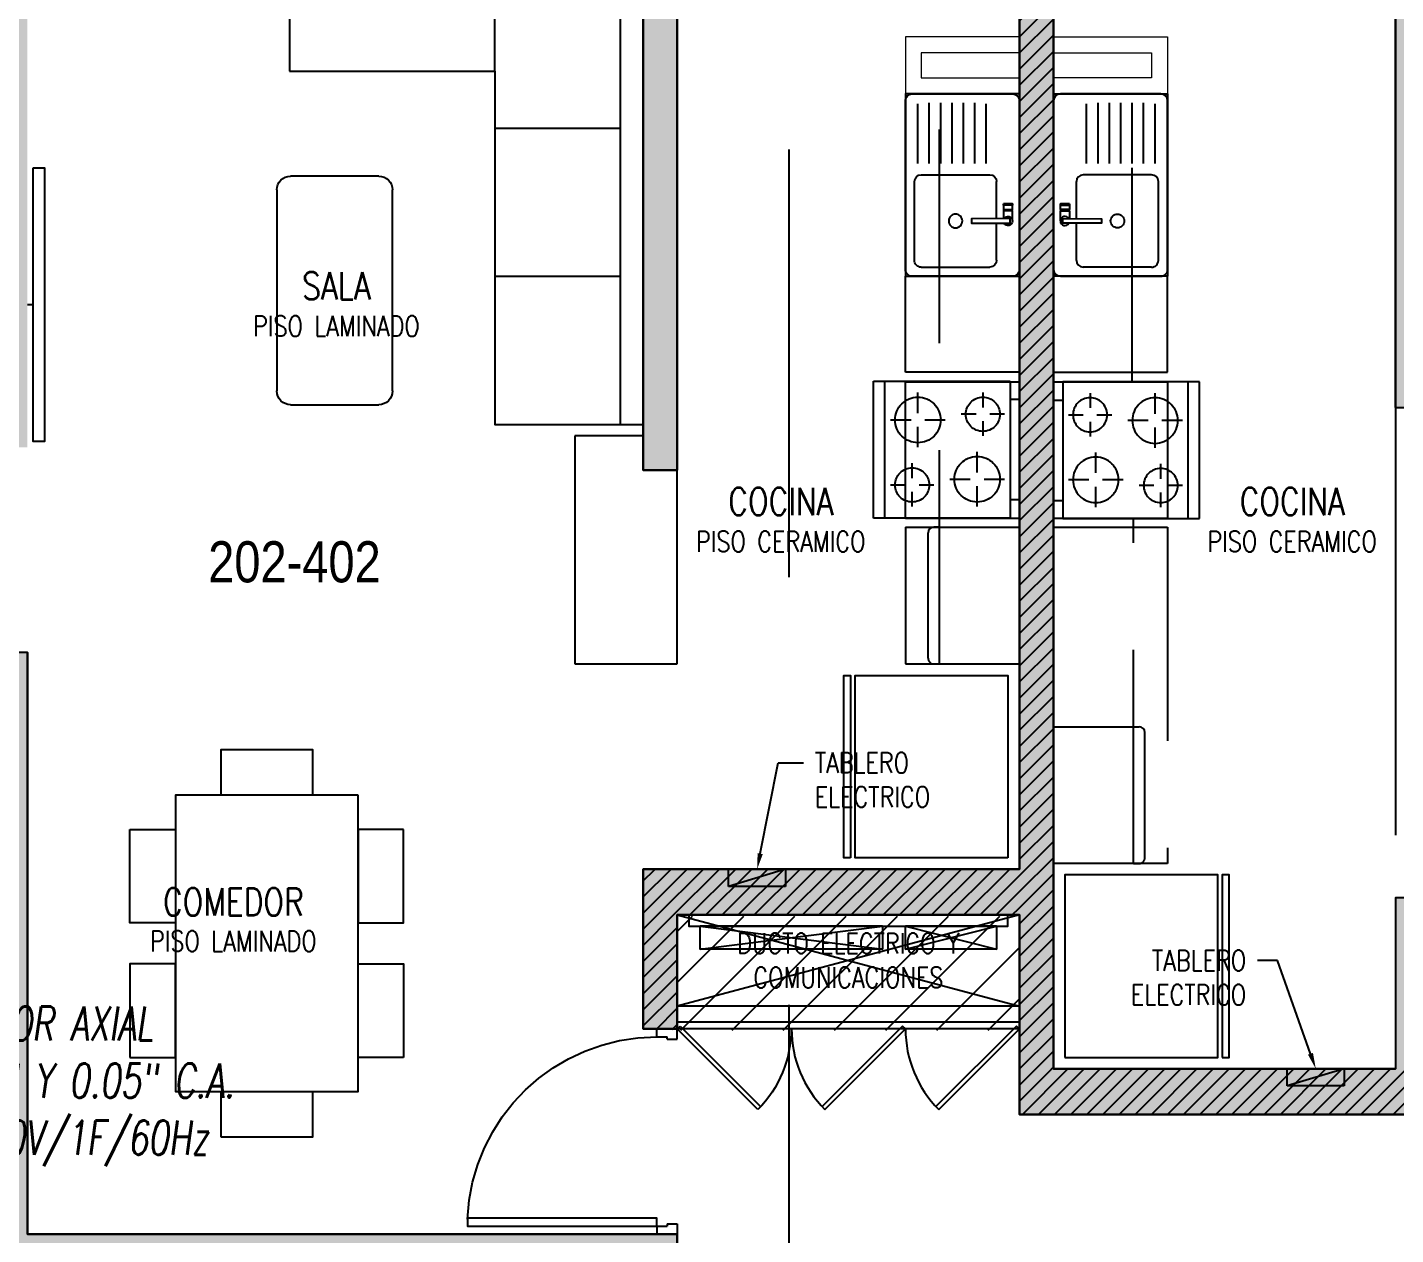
# Model space of a CAD drawing. Header units: millimetres. Extents: x -3 to 53, y -269 to 39.
# Drawn here: x 6 to 12, y -9.64 to -4.35 of the extents above; entities that cross this region are included whole.
import ezdxf
from ezdxf import colors
from ezdxf.entities.mleader import LeaderData, LeaderLine
from ezdxf.enums import TextEntityAlignment as Align
from ezdxf.math import Vec2, Vec3

# ---------------------------------------------------------------- set-up
doc = ezdxf.new("R2010")
doc.units = ezdxf.units.MM
doc.header["$LTSCALE"] = 15
doc.set_wipeout_variables(frame=1)
for name, pattern in [('CENTER', [2, 1.25, -0.25, 0.25, -0.25]), ('HIDDEN', [0.375, 0.25, -0.125]), ('HIDDEN2', [0.1875, 0.125, -0.0625])]:
    doc.linetypes.add(name, pattern=pattern)
doc.layers.get('0').update_dxf_attribs({"color": 250})
for name, color, linetype in [('01', 250, 'Continuous'), ('A-COCINAS-LAV', 250, 'Continuous'), ('A-CORTE', 250, 'CENTER'), ('A-EST HATCH', 250, 'Continuous'), ('A-EST PLACAS', 250, 'Continuous'), ('A-EST VIGAS', 250, 'HIDDEN2'), ('A-LINEAS', 250, 'Continuous'), ('A-MOBILIARIO', 250, 'Continuous'), ('A-MURO BAJO', 251, 'Continuous'), ('A-NUMERACIONDEP', 251, 'Continuous'), ('A-PROYECCIONES', 250, 'HIDDEN2'), ('A-PUERTAS', 250, 'Continuous'), ('A-TEXTO-ACABADO PISO', 250, 'Continuous'), ('A-TEXTO-AMBIENTE', 252, 'Continuous'), ('A-TEXTO-INDICACIONES', 250, 'Continuous'), ('AREA MODIF', 250, 'Continuous'), ('L6 Linea fina', 141, 'Continuous'), ('MURO CF 60', 250, 'Continuous')]:
    doc.layers.add(name, color=color, linetype=linetype)
doc.layers.add('A-MUROS', color=252, linetype='Continuous', lineweight=30)
doc.layers.add('DLP_MURO ALTO', color=250, linetype='Continuous', lineweight=20)
doc.styles.add('JNV ING', font='romans.shx', dxfattribs={"width": 0.7, "oblique": 8, "height": 0.15})
doc.styles.add('R80', font='ARIALN.TTF', dxfattribs={"height": 2.03})
doc.styles.add('ROMANS', font='romans.shx', dxfattribs={"width": 0.8})
doc.styles.add('TXT_COTAS', font='romans.shx', dxfattribs={"width": 0.8})
pattern_1 = [(45, (359.99941, -38.84403), (-0.035355339, 0.035355339), [])]

# ---------------------------------------------------------------- blocks, each defined once
blk = doc.blocks.new('EST-P2')
at = {"layer": 'A-EST HATCH'}
h = blk.add_hatch(color=256, dxfattribs=at)
h.dxf.hatch_style = 1
h.paths.add_polyline_path([(-10.5, -10.99), (-10.5, -4.925), (-12, -4.925), (-12, -5.675), (-12.15, -5.675), (-12.15, -4.725), (-10.35, -4.725), (-10.35, -5.6), (-8.85, -5.6), (-8.85, -5.1), (-8.7, -5.1), (-8.7, -5.8), (-10.35, -5.8), (-10.35, -10.99)])
h.paths.add_polyline_path([(-31.6, -0.925), (-30, -0.925), (-30, 2.175), (-31.2, 2.175), (-31.2, 2.325), (-29.85, 2.325), (-29.85, -1.075), (-31.6, -1.075)])
h.paths.add_polyline_path([(-32.4, 2.325), (-32.55, 2.325), (-32.55, -1.075), (-32.4, -1.075)])
h.paths.add_polyline_path([(-37.9, 2.8), (-38.2, 2.8), (-38.2, 2.65), (-38.05, 2.65), (-38.05, -0.425), (-37.9, -0.425)])
h.paths.add_polyline_path([(-34.95, 2.175), (-34.95, -0.925), (-33.35, -0.925), (-33.35, -1.075), (-35.1, -1.075), (-35.1, 2.325), (-33.75, 2.325), (-33.75, 2.175)])
h.paths.add_polyline_path([(-44.2, 2.65), (-44.8, 2.65), (-44.8, 2.8), (-44.05, 2.8), (-44.05, -0.6), (-45.2, -0.6), (-45.2, -0.45), (-44.2, -0.45)])
h.paths.add_polyline_path([(-46, 2.8), (-46, -0.6), (-46.15, -0.6), (-46.15, 2.8)])
h.paths.add_polyline_path([(-46.95, -0.45), (-48.55, -0.45), (-48.55, 2.65), (-47.35, 2.65), (-47.35, 2.8), (-48.7, 2.8), (-48.7, -0.6), (-46.95, -0.6)])
h.paths.add_polyline_path([(-44.2, -10.9), (-44.8, -10.9), (-44.8, -11.05), (-44.05, -11.05), (-44.05, -7.65), (-45.2, -7.65), (-45.2, -7.8), (-44.2, -7.8)])
h.paths.add_polyline_path([(-46, -11.05), (-46, -7.65), (-46.15, -7.65), (-46.15, -11.05)])
h.paths.add_polyline_path([(-46.95, -7.8), (-48.55, -7.8), (-48.55, -10.9), (-47.35, -10.9), (-47.35, -11.05), (-48.7, -11.05), (-48.7, -7.65), (-46.95, -7.65)])
h.paths.add_polyline_path([(-41.35, -7.55), (-41.2, -7.55), (-41.2, -10.9), (-41.05, -10.9), (-41.05, -11.05), (-41.35, -11.05)])
h.paths.add_polyline_path([(-31.6, -7.325), (-30, -7.325), (-30, -10.425), (-31.2, -10.425), (-31.2, -10.575), (-29.85, -10.575), (-29.85, -7.175), (-31.6, -7.175)])
h.paths.add_polyline_path([(-32.4, -10.575), (-32.55, -10.575), (-32.55, -7.175), (-32.4, -7.175)])
h.paths.add_polyline_path([(-37.9, -11.05), (-38.2, -11.05), (-38.2, -10.9), (-38.05, -10.9), (-38.05, -7.825), (-37.9, -7.825)])
h.paths.add_polyline_path([(-34.95, -10.425), (-34.95, -7.325), (-33.35, -7.325), (-33.35, -7.175), (-35.1, -7.175), (-35.1, -10.575), (-33.75, -10.575), (-33.75, -10.425)])
h.paths.add_polyline_path([(-18.45, -0.925), (-20.05, -0.925), (-20.05, 2.175), (-18.85, 2.175), (-18.85, 2.325), (-20.2, 2.325), (-20.2, -1.075), (-18.45, -1.075)])
h.paths.add_polyline_path([(-17.65, 2.325), (-17.5, 2.325), (-17.5, -1.075), (-17.65, -1.075)])
h.paths.add_polyline_path([(-11.85, 2.8), (-11.85, 2.65), (-12, 2.65), (-12, -0.425), (-12.15, -0.425), (-12.15, 2.8)])
h.paths.add_polyline_path([(-15.1, 2.175), (-15.1, -0.925), (-16.7, -0.925), (-16.7, -1.075), (-14.95, -1.075), (-14.95, 2.325), (-16.3, 2.325), (-16.3, 2.175)])
h.paths.add_polyline_path([(-10.35, -2.45), (-8.7, -2.45), (-8.7, -3.15), (-8.85, -3.15), (-8.85, -2.65), (-10.35, -2.65), (-10.35, -3.525), (-12.15, -3.525), (-12.15, -2.575), (-12, -2.575), (-12, -3.325), (-10.5, -3.325), (-10.5, 2.74), (-10.35, 2.74)])
h.paths.add_polyline_path([(-5.85, 2.65), (-5.25, 2.65), (-5.25, 2.8), (-6, 2.8), (-6, -0.6), (-4.85, -0.6), (-4.85, -0.45), (-5.85, -0.45)])
h.paths.add_polyline_path([(-4.05, 2.8), (-4.05, -0.6), (-3.9, -0.6), (-3.9, 2.8)])
h.paths.add_polyline_path([(-3.1, -0.45), (-1.5, -0.45), (-1.5, 2.65), (-2.7, 2.65), (-2.7, 2.8), (-1.35, 2.8), (-1.35, -0.6), (-3.1, -0.6)])
h.paths.add_polyline_path([(-4.05, -11.05), (-4.05, -7.65), (-3.9, -7.65), (-3.9, -11.05)])
h.paths.add_polyline_path([(-3.1, -7.8), (-1.5, -7.8), (-1.5, -10.9), (-2.7, -10.9), (-2.7, -11.05), (-1.35, -11.05), (-1.35, -7.65), (-3.1, -7.65)])
h.paths.add_polyline_path([(-8.7, -7.55), (-8.85, -7.55), (-8.85, -10.9), (-9, -10.9), (-9, -11.05), (-8.7, -11.05)])
h.paths.add_polyline_path([(-18.45, -7.325), (-20.05, -7.325), (-20.05, -10.425), (-18.85, -10.425), (-18.85, -10.575), (-20.2, -10.575), (-20.2, -7.175), (-18.45, -7.175)])
h.paths.add_polyline_path([(-17.65, -10.575), (-17.5, -10.575), (-17.5, -7.175), (-17.65, -7.175)])
h.paths.add_polyline_path([(-12.15, -11.05), (-11.85, -11.05), (-11.85, -10.9), (-12, -10.9), (-12, -7.825), (-12.15, -7.825)])
h.paths.add_polyline_path([(-15.1, -10.425), (-15.1, -7.325), (-16.7, -7.325), (-16.7, -7.175), (-14.95, -7.175), (-14.95, -10.575), (-16.3, -10.575), (-16.3, -10.425)])
h.paths.add_polyline_path([(-39.7, -4.725), (-37.9, -4.725), (-37.9, -5.675), (-38.05, -5.675), (-38.05, -4.925), (-39.55, -4.925), (-39.55, -10.99), (-39.7, -10.99), (-39.7, -5.8), (-41.35, -5.8), (-41.35, -5.1), (-41.2, -5.1), (-41.2, -5.6), (-39.7, -5.6)])
h.paths.add_polyline_path([(-6, -11.05), (-6, -7.65), (-4.85, -7.65), (-4.85, -7.8), (-5.85, -7.8), (-5.85, -10.9), (-5.25, -10.9), (-5.25, -11.05)])
h.paths.add_polyline_path([(-3.0968, -2.7), (-2.95, -2.7), (-2.95, -1.5), (-5.1, -1.5), (-5.1, -1.65), (-4.65, -1.65), (-4.65, -3.25), (-4.45, -3.25), (-4.45, -1.65), (-3.1, -1.65), (-3.1, -2.7)], flags=17)
h.paths.add_polyline_path([(-3.0968, -5.55), (-2.95, -5.55), (-2.95, -6.75), (-5.1, -6.75), (-5.1, -6.6), (-4.65, -6.6), (-4.65, -5), (-4.45, -5), (-4.45, -6.6), (-3.1, -6.6), (-3.1, -5.55)], flags=17)
h.paths.add_polyline_path([(-8.8501, -4.05), (-6, -4.05), (-6, -1.5), (-5.85, -1.5), (-5.85, -4.05), (-3.1, -4.05), (-3.1, -3.45), (-2.95, -3.45), (-2.95, -4.05), (-0.2, -4.05), (-0.2, 0), (0, 0), (0, -8.25), (-0.2, -8.25), (-0.2, -4.2), (-2.95, -4.2), (-2.95, -4.8), (-3.1, -4.8), (-3.1, -4.2), (-5.85, -4.2), (-5.85, -6.75), (-6, -6.75), (-6, -4.2), (-8.8501, -4.2)])
h.paths.add_polyline_path([(-8.7, 2.8), (-8.7, -0.7), (-8.85, -0.7), (-8.85, 2.65), (-9, 2.65), (-9, 2.8)])
h.paths.add_polyline_path([(-39.7, 2.74), (-39.7, -2.45), (-41.35, -2.45), (-41.35, -3.15), (-41.2, -3.15), (-41.2, -2.65), (-39.7, -2.65), (-39.7, -3.525), (-37.9, -3.525), (-37.9, -2.575), (-38.05, -2.575), (-38.05, -3.325), (-39.55, -3.325), (-39.55, 2.74)])
h.paths.add_polyline_path([(-47.1, -4.05), (-49.85, -4.05), (-49.85, 0), (-50.05, 0), (-50.05, -8.25), (-49.85, -8.25), (-49.85, -4.2), (-47.1, -4.2), (-47.1, -4.8), (-46.95, -4.8), (-46.95, -4.2), (-44.2, -4.2), (-44.2, -6.75), (-44.05, -6.75), (-44.05, -4.2), (-41.1999, -4.2), (-41.1999, -4.05), (-44.05, -4.05), (-44.05, -1.5), (-44.2, -1.5), (-44.2, -4.05), (-46.95, -4.05), (-46.95, -3.45), (-47.1, -3.45)])
h.paths.add_polyline_path([(-41.35, 2.8), (-41.05, 2.8), (-41.05, 2.65), (-41.2, 2.65), (-41.2, -0.7), (-41.35, -0.7)])
h.paths.add_polyline_path([(-46.9532, -2.7), (-47.1, -2.7), (-47.1, -1.5), (-44.95, -1.5), (-44.95, -1.65), (-45.4, -1.65), (-45.4, -3.25), (-45.6, -3.25), (-45.6, -1.65), (-46.95, -1.65), (-46.95, -2.7)], flags=17)
h.paths.add_polyline_path([(-46.9532, -5.55), (-47.1, -5.55), (-47.1, -6.75), (-44.95, -6.75), (-44.95, -6.6), (-45.4, -6.6), (-45.4, -5), (-45.6, -5), (-45.6, -6.6), (-46.95, -6.6), (-46.95, -5.55)], flags=17)
h.paths.add_polyline_path([(-26.7, -3.525), (-26.85, -3.525), (-26.85, 0.175), (-26.7, 0.175)])
h.paths.add_polyline_path([(-22.45, -3.525), (-13.05, -3.525), (-13.05, -3.375), (-16.6, -3.375), (-16.6, -1.975), (-16.8, -1.975), (-16.8, -3.375), (-19.7, -3.375), (-19.7, -1.975), (-19.85, -1.975), (-19.85, -3.375), (-22.25, -3.375), (-22.25, -2.125), (-20.6, -2.125), (-20.6, -1.975), (-22.875, -1.975), (-22.875, -2.125), (-22.45, -2.125)])
h.paths.add_polyline_path([(-22.9, -3.525), (-24.9, -3.525), (-24.9, -3.375), (-23.05, -3.375), (-23.05, 0.025), (-24.9, 0.025), (-24.9, 0.175), (-23.05, 0.175), (-23.05, 2.325), (-22.2, 2.325), (-22.2, 2.175), (-22.9, 2.175)])
h.paths.add_polyline_path([(-27.6, -2.125), (-27.6, -3.525), (-37, -3.525), (-37, -3.375), (-33.45, -3.375), (-33.45, -1.975), (-33.25, -1.975), (-33.25, -3.375), (-30.35, -3.375), (-30.35, -1.975), (-30.2, -1.975), (-30.2, -3.375), (-27.8, -3.375), (-27.8, -2.125), (-29.45, -2.125), (-29.45, -1.975), (-27.255, -1.975), (-27.255, -2.125)])
h.paths.add_polyline_path([(-27.23, 2.175), (-27.85, 2.175), (-27.85, 2.325), (-27.03, 2.325), (-27.03, -3.525), (-27.23, -3.525)])
h.paths.add_polyline_path([(-27.03, -6.3), (-27.03, -10.575), (-27.85, -10.575), (-27.85, -10.425), (-27.23, -10.425), (-27.23, -6.3)])
h.paths.add_polyline_path([(-29, -6.275), (-29, -6.125), (-27.23, -6.125), (-27.23, -4.875), (-29.75, -4.875), (-29.75, -6.275), (-29.9, -6.275), (-29.9, -4.875), (-33.25, -4.875), (-33.25, -6.275), (-33.45, -6.275), (-33.45, -4.875), (-37, -4.875), (-37, -4.725), (-27.03, -4.725), (-27.03, -6.275)])
h.paths.add_polyline_path([(-23.05, -6.3), (-23.05, -10.025), (-26.7, -10.025), (-26.7, -7.375), (-24.35, -7.375), (-24.35, -6.825), (-24.05, -6.825), (-24.05, -6.675), (-24.5, -6.675), (-24.5, -7.225), (-26.7, -7.225), (-26.7, -4.875), (-24.05, -4.875), (-24.05, -4.725), (-26.85, -4.725), (-26.85, -10.175), (-23.05, -10.175), (-23.05, -10.575), (-22.2, -10.575), (-22.2, -10.425), (-22.9, -10.425), (-22.9, -6.3)])
h.paths.add_polyline_path([(-21.05, -6.275), (-21.05, -6.125), (-22.85, -6.125), (-22.85, -4.875), (-20.3, -4.875), (-20.3, -6.275), (-20.15, -6.275), (-20.15, -4.875), (-16.8, -4.875), (-16.8, -6.275), (-16.6, -6.275), (-16.6, -4.875), (-13.05, -4.875), (-13.05, -4.725), (-23.05, -4.725), (-23.05, -6.275)])
at = {"layer": 'A-EST PLACAS'}
for points in [[(-41.35, 2.8), (-41.05, 2.8), (-41.05, 2.65), (-41.2, 2.65), (-41.2, -0.7), (-41.35, -0.7)], [(-37.9, 2.8), (-38.2, 2.8), (-38.2, 2.65), (-38.05, 2.65), (-38.05, -0.425), (-37.9, -0.425)], [(-39.7, 2.74), (-39.7, -2.45), (-41.35, -2.45), (-41.35, -3.15), (-41.2, -3.15), (-41.2, -2.65), (-39.7, -2.65), (-39.7, -3.525), (-37.9, -3.525), (-37.9, -2.575), (-38.05, -2.575), (-38.05, -3.325), (-39.55, -3.325), (-39.55, 2.74)], [(-47.1, -4.05), (-49.85, -4.05), (-49.85, 0), (-50.05, 0), (-50.05, -8.25), (-49.85, -8.25), (-49.85, -4.2), (-47.1, -4.2), (-47.1, -4.8), (-46.95, -4.8), (-46.95, -4.2), (-44.2, -4.2), (-44.2, -6.75), (-44.05, -6.75), (-44.05, -4.2), (-41.1999, -4.2), (-41.1999, -4.05), (-44.05, -4.05), (-44.05, -1.5), (-44.2, -1.5), (-44.2, -4.05), (-46.95, -4.05), (-46.95, -3.45), (-47.1, -3.45)]]:
    blk.add_lwpolyline(points, close=True, dxfattribs=at)
at = {"layer": 'A-EST VIGAS'}
blk.add_line((-38.05, -0.425), (-38.05, -2.575), dxfattribs=at)
blk = doc.blocks.new('_Dot')
at = {"color": 0, "linetype": 'ByBlock', "lineweight": -2}
blk.add_line((-0.5, 0), (-1, 0), dxfattribs=at)
at = {"color": 0, "linetype": 'ByBlock', "const_width": 0.5}
blk.add_lwpolyline([(-0.25, 0, 1), (0.25, 0, 1)], format="xyb", close=True, dxfattribs=at)
blk = doc.blocks.new('XREF_TORREC$0$BANDEJA')
at = {"color": 8}
for points in [[(8.9, 5.6), (8.9, 5.55), (10.3, 5.55), (10.3, 5.6), (8.9, 5.6)], [(8.95, 5.45), (8.95, 5.55), (9.75, 5.55), (9.75, 5.45), (8.95, 5.45), (9.75, 5.55), (8.95, 5.55), (9.75, 5.45)], [(9.85, 5.45), (9.85, 5.55), (10.25, 5.55), (10.25, 5.45), (9.85, 5.45), (10.25, 5.55), (9.85, 5.55), (10.25, 5.45)]]:
    blk.add_lwpolyline(points, dxfattribs=at)
blk = doc.blocks.new('TEXTO DUCTOS PT')
at = {"layer": 'A-TEXTO-INDICACIONES', "insert": (8.25, -5.65), "char_height": 0.09, "width": 1.075244, "attachment_point": 5, "style": 'ROMANS'}
blk.add_mtext('\\pxsm1,qc,t16;DUCTO ELECTRICO Y COMUNICACIONES', dxfattribs=at)
blk = doc.blocks.new('Cortes-Elev.')
at = {"layer": 'A-CORTE', "linetype": 'CENTER', "ltscale": 0.5}
blk.add_lwpolyline([(9.3406, 20.8306), (9.3406, 37.8534)], dxfattribs=at)
blk = doc.blocks.new('*U89')
blk.add_wipeout([(0, 0), (0, -0.0202), (0.17, -0.0202), (0.17, 0)])
blk.add_lwpolyline([(0, 0), (0.17, 0), (0.17, -0.0202), (0, -0.0202)], close=True)
blk = doc.blocks.new('LAV-COC_01')
for p, q in [((-0.07, 0.0421, 0), (-0.07, 0.7821, 0)), ((0.4, 0.8121, 0), (-0.04, 0.8121, 0)), ((0.43, 0.0421, 0), (0.43, 0.7821, 0)), ((0.225, 0.5071, 0), (0.225, 0.7721, 0)), ((0.275, 0.5071, 0), (0.275, 0.7721, 0)), ((0.325, 0.5071, 0), (0.325, 0.7721, 0)), ((0.375, 0.507, 0), (0.375, 0.768, 0)), ((0.03, 0.0821, 0), (0.03, 0.4271, 0)), ((0.36, 0.4571, 0), (0.06, 0.4571, 0)), ((0.39, 0.0821, 0), (0.39, 0.4271, 0)), ((-0.04, 0.0121, 0), (0.4, 0.0121, 0)), ((0.36, 0.0521, 0), (0.06, 0.0521, 0))]:
    blk.add_line(p, q)
at = {"extrusion": (-8.98137e-08, -2.25601e-18, 1)}
for p, q in [((0.075, 0.507, 0), (0.075, 0.768, 0)), ((0.125, 0.5071, 0), (0.125, 0.7721, 0)), ((0.175, 0.5071, 0), (0.175, 0.7721, 0))]:
    blk.add_line(p, q, dxfattribs=at)
at = {"extrusion": (-4.49068e-08, 3.60285e-08, 1), "elevation": 0}
for points in [[(0, 0.3296), (0, 0.3046), (-0.04, 0.3046), (-0.04, 0.3296)], [(0, 0.3296), (-0.04, 0.3296), (-0.04, 0.3246), (0, 0.3246)]]:
    blk.add_lwpolyline(points, close=True, dxfattribs=at)
blk.add_lwpolyline([(-0.04, 0.2546), (-0.04, 0.2996), (0, 0.2996), (0, 0.2646)], dxfattribs=at)
at = {"extrusion": (-4.49068e-08, 3.60285e-08, 1)}
blk.add_arc((-0.02, 0.2546, 0), 0.02, 29.99971, 329.99971, dxfattribs=at)
for centre, start_param, end_param in [((-0.04, 0.7821, 0), -0.785398, 0.785398), ((0.4, 0.7821, 0), -2.356194, -0.785398), ((0.06, 0.4271, 0), -0.785398, 0.785398), ((0.36, 0.4271, 0), -2.356194, -0.785398), ((0.06, 0.0821, 0), 0.785398, 2.356194), ((0.36, 0.0821, 0), 2.356194, 3.926991), ((-0.04, 0.0421, 0), 0.785398, 2.356194), ((0.4, 0.0421, 0), 2.356194, 3.926991)]:
    blk.add_ellipse(centre, major_axis=(-0.0212, 0.0212), ratio=1, start_param=start_param, end_param=end_param)
blk.add_ellipse((0.21, 0.2546, 0), major_axis=(-0.0212, 0.0212), ratio=1)
at = {"layer": '01', "extrusion": (-4.49068e-08, 3.60285e-08, 1), "elevation": 0}
for points in [[(-0.0375, 0.2996), (-0.0375, 0.3046)], [(-0.02, 0.2996), (-0.02, 0.3046)], [(-0.0025, 0.2996), (-0.0025, 0.3046)]]:
    blk.add_lwpolyline(points, dxfattribs=at)
at = {"extrusion": (-4.49068e-08, 3.60285e-08, 1), "rotation": 359.9380941588614}
blk.add_blockref('*U89', (-0.03, 0.2648, 0), dxfattribs=at)
blk = doc.blocks.new('A$C33FC7C8B')
at = {"ltscale": 0.5}
for p, q in [((0, 0, -0.0001), (0, 0.6, -0.0001)), ((0, 0.6, -0.0001), (0.6, 0.6, 0.0001)), ((0.08, 0.64, -0.0001), (0.52, 0.64, 0.0001)), ((0.08, 0.64, -0.0001), (0.08, 0.6, -0.0001)), ((0.52, 0.64, 0.0001), (0.52, 0.6, 0.0001)), ((0.6, 0.6, 0.0001), (0.6, 0, 0.0001)), ((0.145, 0.575, -0.0001), (0.145, 0.51, -0.0001)), ((0.43, 0.485, 0.0001), (0.43, 0.575, 0.0001)), ((0.05, 0.48, -0.0001), (0.115, 0.48, -0.0001)), ((0.175, 0.48, -0.0001), (0.24, 0.48, 0)), ((0.145, 0.45, -0.0001), (0.145, 0.385, -0.0001)), ((0.4, 0.455, 0), (0.31, 0.455, 0)), ((0.43, 0.335, 0.0001), (0.43, 0.425, 0.0001)), ((0.55, 0.455, 0.0001), (0.46, 0.455, 0.0001)), ((0.17, 0.225, -0.0001), (0.17, 0.315, -0.0001)), ((0.455, 0.2, 0.0001), (0.455, 0.265, 0.0001)), ((0.14, 0.195, -0.0001), (0.05, 0.195, -0.0001)), ((0.29, 0.195, 0), (0.2, 0.195, 0)), ((0.17, 0.075, -0.0001), (0.17, 0.165, -0.0001)), ((0.425, 0.17, 0.0001), (0.36, 0.17, 0)), ((0.455, 0.075, 0.0001), (0.455, 0.14, 0.0001)), ((0.55, 0.17, 0.0001), (0.485, 0.17, 0.0001)), ((0.6, 0.05, 0.0001), (0, 0.05, -0.0001)), ((0.6, 0, 0.0001), (0, 0, -0.0001))]:
    blk.add_line(p, q, dxfattribs=at)
for centre, radius in [((0.145, 0.48), 0.075), ((0.43, 0.455), 0.1), ((0.17, 0.195), 0.1), ((0.455, 0.17), 0.075)]:
    blk.add_circle(centre, radius, dxfattribs=at)
blk = doc.blocks.new('REFRI')
blk.add_wipeout([(0.4, 0), (-0.4, 0), (-0.4, -0.67), (0.4, -0.67)])
blk.add_wipeout([(-0.4, -0.69), (-0.4, -0.72), (0.4, -0.72), (0.4, -0.69)])
for points in [[(-0.4, 0), (-0.4, -0.67), (0.4, -0.67), (0.4, 0)], [(-0.4, -0.69), (-0.4, -0.72), (0.4, -0.72), (0.4, -0.69)]]:
    blk.add_lwpolyline(points, close=True)
blk = doc.blocks.new('Tab.Electrico')
blk.add_hatch(color=256).paths.add_polyline_path([(0.075, 0), (0.075, 0.25), (0, 0)])
for p, q in [((0.075, 0.25), (0, 0)), ((0.075, 0.25), (0, 0.25)), ((0, 0.25), (0, 0)), ((0.075, 0), (0.075, 0.25)), ((0, 0), (0.075, 0))]:
    blk.add_line(p, q)
blk = doc.blocks.new('MESA CENTRO')
for p, q in [((-0.1937, 0), (0.1937, 0)), ((-0.2537, -0.9421), (-0.2537, -0.06)), ((0.2537, -0.06), (0.2537, -0.9421)), ((0.1937, -1.0021), (-0.1937, -1.0021))]:
    blk.add_line(p, q)
for centre, start, end in [((-0.1937, -0.06), 90, 180), ((0.1937, -0.06), 0, 90), ((-0.1937, -0.9421), 180, 270), ((0.1937, -0.9421), 270, 0)]:
    blk.add_arc(centre, 0.06, start, end)
blk = doc.blocks.new('SOFA SEC')
for p, q in [((0, 0.65), (0.1, 0.65)), ((0.1, 0.65), (0.1, 0.1)), ((0.5, 0.65), (0.1, 0.65)), ((0.75, 0.65), (0.75, 0.1)), ((1.4, 0.65), (1.4, 0.1)), ((0.1, 0.1), (2.05, 0.1))]:
    blk.add_line(p, q)
blk.add_lwpolyline([(0.5, 1.55), (0.5, 0.65), (2.05, 0.65), (2.05, 0), (0, 0), (0, 1.55)], close=True)
blk = doc.blocks.new('A$C67C01FD6')
blk.add_line((0.025, 0), (0, 0))
blk.add_lwpolyline([(0.025, 0.6), (0.075, 0.6), (0.075, -0.6), (0.025, -0.6), (0.025, 0.6)])
blk = doc.blocks.new('*U140')
for p, q in [((0.01, 0.855), (0.01, 0.9)), ((0.1, 0.865), (0.1, 0.9)), ((0.055, 0.855), (0.01, 0.855)), ((0.1, 0.865), (0.055, 0.865)), ((0.055, 0.855), (0.055, 0.865)), ((0.055, 0.045), (0.01, 0.045)), ((0.01, 0.045), (0.01, 0)), ((0.055, 0.045), (0.055, 0.035)), ((0.1, 0.035), (0.055, 0.035)), ((0.1, 0.035), (0.1, 0))]:
    blk.add_line(p, q)
blk.add_lwpolyline([(0.93, 0.07), (0.93, 0.035), (0.1, 0.035), (0.1, 0.07)], close=True)
at = {"linetype": 'HIDDEN2'}
blk.add_arc((0.0995, 0.0339), 0.8311, 2.23015, 89.96723, dxfattribs=at)
blk = doc.blocks.new('A$Cb5611ba7')
for points in [[(0.15, 0.1735), (0.15, -0.0265), (0.56, -0.0265), (0.56, 0.1735)], [(1.15, 0.1735), (1.15, -0.0265), (0.74, -0.0265), (0.74, 0.1735)], [(0, -0.0265), (0, -0.8265), (1.3, -0.8265), (1.3, -0.0265)], [(0, -0.2265), (0, -0.6265), (-0.2, -0.6265), (-0.2, -0.2265)], [(1.5, -0.6265), (1.3, -0.6265), (1.3, -0.2265), (1.5, -0.2265)], [(0.15, -1.0265), (0.15, -0.8265), (0.56, -0.8265), (0.56, -1.0265)], [(1.15, -1.0265), (1.15, -0.8265), (0.74, -0.8265), (0.74, -1.0265)]]:
    blk.add_lwpolyline(points, close=True)
blk = doc.blocks.new('*U108')
at = {"linetype": 'HIDDEN', "ltscale": 0.2}
for p, q in [((0.3534, 0.3534), (0, 0)), ((0.0127, -0.0127), (0.3656, 0.3401)), ((0, 0), (0.0127, -0.0127))]:
    blk.add_line(p, q, dxfattribs=at)
blk.add_arc((0, 0), 0.4995, 0, 45, dxfattribs=at)
blk = doc.blocks.new('Vent SSHH G1')
at = {"layer": 'L6 Linea fina'}
ml = blk.add_multileader_mtext('Standard', dxfattribs=at)
ml.set_content('{\\LEA-01}\\PEXTRACTOR AXIAL\\P100 CFM Y 0.05" C.A.\\P18W/220V/1F/60Hz', color=12, style='JNV ING')
ml.set_leader_properties(color=256, linetype='ByLayer', lineweight=-1)
ml.build(insert=Vec2(0, 0))
ml.multileader.update_dxf_attribs({"dogleg_length": 0.05, "arrow_head_size": 0.15})
ctx = ml.context
ctx.base_point, ctx.char_height, ctx.arrow_head_size, ctx.landing_gap_size, ctx.plane_origin = Vec3(1.0135, 0.9485, 0), 0.15, 0.15, 0.07, Vec3(3.4207, 0.346, 0)
notes = []
notes.append((ctx, [(1, (1, 1, 0), (0.9635, 0.9485, 0), (1, 0), 0.05, [(0, [(0.572, 0.5653, 0)], 0, [])])]))
ctx.mtext.insert, ctx.mtext.flow_direction = Vec3(1.0835, 1.0485, 0), 5
for ctx, leaders in notes:
    for number, flags, end, landing, length, lines in leaders:
        leader = LeaderData()
        leader.index, (leader.has_last_leader_line, leader.has_dogleg_vector, leader.attachment_direction) = number, flags
        leader.last_leader_point, leader.dogleg_vector, leader.dogleg_length = Vec3(end), Vec3(landing), length
        for number, points, colour, breaks in lines:
            line = LeaderLine()
            line.index, line.vertices, line.color, line.breaks = number, Vec3.list(points), colors.encode_raw_color(colour), breaks
            leader.lines.append(line)
        ctx.leaders.append(leader)

msp = doc.modelspace()

# ---------------------------------------------------------------- hatches: boundary and pattern name
at = {"layer": 'AREA MODIF'}
h = msp.add_hatch(dxfattribs=at)
h.set_pattern_fill('ANSI31', color=256, scale=0.05, style=0)
h.set_pattern_definition([(45, (-0.00059, -13.79718), (-0.1122532, 0.1122532), [])])
h.paths.add_polyline_path([(8.8494, -8.2472), (10.3494, -8.2472), (10.3493, -8.7473), (8.8495, -8.7472)])
at = {"layer": 'MURO CF 60'}
h = msp.add_hatch(dxfattribs=at)
h.set_pattern_fill('_USER', color=256, scale=0.05, angle=45, pattern_type=0)
h.set_pattern_definition(pattern_1)
h.paths.add_polyline_path([(10.3494, -8.044), (8.6994, -8.044), (8.6994, -8.244), (10.3494, -8.244)])
h = msp.add_hatch(dxfattribs=at)
h.set_pattern_fill('_USER', color=256, scale=0.05, angle=45, pattern_type=0)
h.set_pattern_definition(pattern_1)
h.paths.add_polyline_path([(8.6994, -8.744), (8.8494, -8.744), (8.8494, -8.244), (8.6994, -8.244)])
h = msp.add_hatch(dxfattribs=at)
h.set_pattern_fill('_USER', color=256, scale=0.05, angle=45, pattern_type=0)
h.set_pattern_definition(pattern_1)
h.paths.add_polyline_path([(10.3494, -9.119), (12.1494, -9.119), (12.1494, -8.919), (10.3494, -8.919)])

# ---------------------------------------------------------------- linework, layer by layer
msp.add_line((10, -6.542), (9.975, -6.542))
for centre, start, end in [((9.975, -6.567), 90, 180), ((10.875, -7.442, 0), 0, 90)]:
    msp.add_arc(centre, 0.025, start, end)
at = {"layer": 'A-LINEAS'}
for p, q in [((10.35, -8.242), (8.85, -8.642)), ((8.85, -8.242), (10.35, -8.642))]:
    msp.add_line(p, q, dxfattribs=at)
at = {"layer": 'A-MURO BAJO'}
for p, q in [((8.7, -6.142), (8.4, -6.142)), ((8.4, -6.142), (8.4, -7.142)), ((8.85, -7.142), (8.85, -6.292)), ((8.4, -7.142), (8.85, -7.142)), ((10.35, -8.642), (8.85, -8.642))]:
    msp.add_line(p, q, dxfattribs=at)
at = {"layer": 'A-MUROS'}
for p, q in [((8.7, -6.292), (8.7, -2.792)), ((8.85, -6.292), (8.85, -3.242)), ((12, -3.242), (12, -6.017)), ((8.85, -6.292), (8.7, -6.292)), ((6, -7.092), (6, -9.642)), ((10.35, -8.042), (8.7, -8.042)), ((8.7, -8.742), (8.7, -8.042)), ((10.35, -8.242), (8.85, -8.242)), ((8.85, -8.742), (8.85, -8.242)), ((10.35, -9.117, 0), (10.35, -8.242)), ((8.85, -8.742), (8.7, -8.742)), ((12, -8.917), (10.5, -8.917)), ((12.15, -9.117), (10.35, -9.117)), ((6, -9.642), (8.8501, -9.642)), ((8.8501, -9.642), (8.8501, -9.792)), ((8.8501, -9.792), (8.8501, -9.642))]:
    msp.add_line(p, q, dxfattribs=at)
at = {"layer": 'A-PROYECCIONES', "ltscale": 0.5}
for p, q in [((10.85, -8.017), (10.85, -6.5045)), ((9.85, -6.542), (10.35, -6.542)), ((9.85, -6.542), (9.85, -7.142)), ((9.95, -7.117), (9.95, -6.567)), ((10.5, -7.417), (10.875, -7.417, 0)), ((10.9, -7.992), (10.9, -7.442)), ((10.85, -8.017), (10.875, -8.017))]:
    msp.add_line(p, q, dxfattribs=at)
for points in [[(10.35, -5.9045), (10.35, -6.5045), (9.85, -6.5045), (9.85, -5.9045)], [(11, -5.9045), (11, -6.5045), (10.5, -6.5045), (10.5, -5.9045)]]:
    msp.add_lwpolyline(points, close=True, dxfattribs=at)
for points in [[(10.5, -6.542), (11, -6.542), (11, -8.017), (10.5, -8.017)], [(9.85, -7.142), (10.35, -7.142)]]:
    msp.add_lwpolyline(points, dxfattribs=at)
for centre, start, end in [((9.975, -7.117), 180, 270), ((10.875, -7.992, 0), 270, 0)]:
    msp.add_arc(centre, 0.025, start, end, dxfattribs=at)
at = {"layer": 'A-PUERTAS'}
for p, q in [((10.35, -8.712), (8.85, -8.712)), ((10.35, -8.742), (8.85, -8.742))]:
    msp.add_line(p, q, dxfattribs=at)
at = {"layer": 'DLP_MURO ALTO'}
for points in [[(10.35, -4.462), (9.92, -4.462), (9.92, -4.572), (10.35, -4.572)], [(10.5, -4.462), (10.93, -4.462), (10.93, -4.572), (10.5, -4.572)]]:
    msp.add_lwpolyline(points, dxfattribs=at)

# ---------------------------------------------------------------- block references
for name, p in [('EST-P2', (50.05, -5.592)), ('XREF_TORREC$0$BANDEJA', (0, -13.842))]:
    msp.add_blockref(name, p)
at = {"xscale": -1, "rotation": 270}
for p in [(9.075, -8.117), (11.525, -8.992)]:
    msp.add_blockref('Tab.Electrico', p, dxfattribs=at)
at = {"layer": 'A-CORTE'}
msp.add_blockref('Cortes-Elev.', (0, -38.842), dxfattribs=at)
at = {"layer": 'A-MOBILIARIO', "xscale": -1}
for name, p, rotation in [('SOFA SEC', (8.7, -4.042, 0), 90.00043285210192), ('MESA CENTRO', (7.3473, -5.0029, 0), 2.257911194014639e-05), ('*U140', (8.8601, -9.642), 0.003295516575150259)]:
    msp.add_blockref(name, p, dxfattribs=dict(at, rotation=rotation))
at = {"layer": 'A-MOBILIARIO'}
msp.add_blockref('A$C67C01FD6', (6, -5.567, 0), dxfattribs=at)
at = {"layer": 'A-MOBILIARIO', "rotation": 270}
msp.add_blockref('A$Cb5611ba7', (7.4765, -7.717), dxfattribs=at)
at = {"layer": 'A-PROYECCIONES', "ltscale": 0.5, "extrusion": (4.40218e-06, 0.000440452, -1), "xscale": -1, "zscale": -1, "rotation": 90.00000251712284}
msp.add_blockref('A$C33FC7C8B', (-9.71, -5.902, -0.0027), dxfattribs=at)
at = {"layer": 'A-PROYECCIONES', "ltscale": 0.5, "extrusion": (-4.40218e-06, 0.000440452, -1), "zscale": -1, "rotation": 269.9999974828772}
msp.add_blockref('A$C33FC7C8B', (-11.14, -5.9045, -0.0028), dxfattribs=at)
at = {"layer": 'A-PROYECCIONES', "ltscale": 0.25, "xscale": -1, "rotation": 180}
msp.add_blockref('*U108', (8.85, -8.742), dxfattribs=at)
at = {"layer": 'A-PROYECCIONES', "ltscale": 0.25, "rotation": 180}
for p in [(9.8505, -8.742, 0), (10.35, -8.742, 0)]:
    msp.add_blockref('*U108', p, dxfattribs=at)
at = {"layer": 'A-TEXTO-INDICACIONES'}
msp.add_blockref('TEXTO DUCTOS PT', (1.35, -2.792), dxfattribs=at)

# ---------------------------------------------------------------- texts
at = {"layer": 'A-TEXTO-ACABADO PISO', "char_height": 0.09, "attachment_point": 2, "style": 'ROMANS'}
for s, width, insert in [('PISO LAMINADO', 1.034523, (7.3552, -5.6153, 0)), ('PISO CERAMICO', 1.20225, (9.3038, -6.56)), ('PISO CERAMICO', 1.20225, (11.5462, -6.56)), ('PISO LAMINADO', 1.20225, (6.9032, -8.312))]:
    msp.add_mtext_dynamic_manual_height_columns(s, width=width, gutter_width=12.5, heights=[0], dxfattribs=dict(at, insert=insert))
at = {"layer": 'A-TEXTO-AMBIENTE', "style": 'ROMANS', "width": 0.8}
for s, p in [('SALA', (7.3551, -5.544, 0)), ('COCINA', (9.3038, -6.4894, 0)), ('COCINA', (11.5462, -6.4894, 0)), ('COMEDOR', (6.9033, -8.2454))]:
    msp.add_text(s, height=0.12, dxfattribs=at).set_placement(p, align=Align.CENTER)

# ---------------------------------------------------------------- leaders
at = {"layer": 'A-NUMERACIONDEP'}
ml = msp.add_multileader_mtext('Standard', dxfattribs=at)
ml.set_content('202-402', color=256, style='R80')
ml.set_leader_properties(color=256)
ml.set_arrow_properties(name='DOT')
ml.build(insert=Vec2(0, 0))
ml.multileader.update_dxf_attribs({"leader_type": 0, "has_text_frame": 1, "text_left_attachment_type": 2, "text_right_attachment_type": 2, "dogleg_length": 0.36, "arrow_head_size": 0.06, "scale": 0.06})
ctx = ml.context
ctx.base_point, ctx.scale, ctx.char_height, ctx.arrow_head_size, ctx.landing_gap_size, ctx.plane_origin = Vec3(6.7412, -6.6958), 0.06, 0.18, 0.06, 0.06, Vec3(5.8381, -6.7002)
ctx.left_attachment, ctx.right_attachment, ctx.text_align_type = 2, 2, 1
notes = []
notes.append((ctx, [(0, (1, 1, 0), (7.6929, -6.6958), (-1, 0), 0.0917, [(0, [(7.9794, -6.3469)], 0, [])])]))
ctx.mtext.insert, ctx.mtext.width, ctx.mtext.alignment, ctx.mtext.flow_direction = Vec3(7.1712, -6.6039), 0.461923, 2, 5
for ctx, leaders in notes:
    for number, flags, end, landing, length, lines in leaders:
        leader = LeaderData()
        leader.index, (leader.has_last_leader_line, leader.has_dogleg_vector, leader.attachment_direction) = number, flags
        leader.last_leader_point, leader.dogleg_vector, leader.dogleg_length = Vec3(end), Vec3(landing), length
        for number, points, colour, breaks in lines:
            line = LeaderLine()
            line.index, line.vertices, line.color, line.breaks = number, Vec3.list(points), colors.encode_raw_color(colour), breaks
            leader.lines.append(line)
        ctx.leaders.append(leader)

# ---------------------------------------------------------------- next in the draw order: block references
at = {"layer": 'A-COCINAS-LAV', "extrusion": (-4.49068e-08, -3.60285e-08, 1), "xscale": -1}
msp.add_blockref('LAV-COC_01', (10.28, -5.4541, 0), dxfattribs=at)
at = {"layer": 'A-COCINAS-LAV', "extrusion": (4.49068e-08, -3.60285e-08, 1)}
msp.add_blockref('LAV-COC_01', (10.57, -5.4542, 0), dxfattribs=at)
at = {"layer": 'A-COCINAS-LAV', "extrusion": (-4.49068e-08, 3.60284e-08, 1), "xscale": -1, "rotation": 270}
msp.add_blockref('REFRI', (10.3, -7.592, 0), dxfattribs=at)
at = {"layer": 'A-COCINAS-LAV', "extrusion": (4.49068e-08, 3.60284e-08, 1), "rotation": 90}
msp.add_blockref('REFRI', (10.55, -8.467, 0), dxfattribs=at)

# ---------------------------------------------------------------- next in the draw order: hatches: boundary and pattern name
at = {"layer": 'MURO CF 60'}
h = msp.add_hatch(dxfattribs=at)
h.set_pattern_fill('_USER', color=256, scale=0.05, angle=45, pattern_type=0)
h.set_pattern_definition(pattern_1)
h.paths.add_polyline_path([(10.3494, -2.8541), (10.4994, -2.8541), (10.4994, -8.919), (10.3494, -8.919)])

# ---------------------------------------------------------------- next in the draw order: linework, layer by layer
at = {"layer": 'A-MURO BAJO', "elevation": 0}
msp.add_lwpolyline([(9.85, -5.442), (10.35, -5.442), (10.35, -4.642), (9.85, -4.642)], close=True, dxfattribs=at)
at = {"layer": 'A-MURO BAJO'}
msp.add_lwpolyline([(11, -5.442), (10.5, -5.442), (10.5, -4.642), (11, -4.642)], close=True, dxfattribs=at)
at = {"layer": 'A-MUROS'}
for p, q in [((10.35, -2.852), (10.35, -8.042)), ((10.5, -2.852), (10.5, -8.917))]:
    msp.add_line(p, q, dxfattribs=at)
at = {"layer": 'A-PROYECCIONES', "ltscale": 0.5}
for p, q in [((10, -7.142), (10, -4.642)), ((10.845, -5.9045), (10.845, -4.642))]:
    msp.add_line(p, q, dxfattribs=at)
at = {"layer": 'A-PROYECCIONES', "ltscale": 0.5, "elevation": 0}
msp.add_lwpolyline([(9.85, -5.442), (10.35, -5.442), (10.35, -5.862), (9.85, -5.862)], close=True, dxfattribs=at)
at = {"layer": 'A-PROYECCIONES'}
msp.add_lwpolyline([(11, -5.442), (10.5, -5.442), (10.5, -5.862), (11, -5.862)], close=True, dxfattribs=at)
at = {"layer": 'DLP_MURO ALTO'}
for points in [[(10.35, -4.392), (9.85, -4.392), (9.85, -4.642), (10.35, -4.642)], [(10.5, -4.392), (11, -4.392), (11, -4.642), (10.5, -4.642)]]:
    msp.add_lwpolyline(points, dxfattribs=at)

# ---------------------------------------------------------------- next in the draw order: block references
at = {"layer": 'L6 Linea fina'}
msp.add_blockref('Vent SSHH G1', (4.2492, -9.442, 0), dxfattribs=at)

# ---------------------------------------------------------------- next in the draw order: leaders
at = {"layer": 'A-TEXTO-INDICACIONES'}
ml = msp.add_multileader_mtext('Standard', dxfattribs=at)
ml.set_content('\\pxsm1,t16;TABLERO ELECTRICO', color=256, style='TXT_COTAS')
ml.set_leader_properties(color=256)
ml.build(insert=Vec2(0, 0))
ml.multileader.update_dxf_attribs({"dogleg_length": 0.05, "arrow_head_size": 0.07})
ctx = ml.context
ctx.base_point, ctx.char_height, ctx.arrow_head_size, ctx.landing_gap_size, ctx.plane_origin = Vec3(9.403, -7.5749), 0.09, 0.07, 0.05, Vec3(9.0138, -7.992)
notes = []
notes.append((ctx, [(0, (1, 1, 0), (9.2925, -7.5749), (1, 0), 0.1105, [(0, [(9.2, -8.042)], 0, [])])]))
ctx.mtext.insert, ctx.mtext.width, ctx.mtext.defined_height, ctx.mtext.flow_direction = Vec3(9.453, -7.5299), 0.665701, 0.3008, 5
ml = msp.add_multileader_mtext('Standard', dxfattribs=at)
ml.set_content('\\pxsm1,t16;TABLERO ELECTRICO', color=256, style='TXT_COTAS')
ml.set_leader_properties(color=256)
ml.build(insert=Vec2(0, 0))
ml.multileader.update_dxf_attribs({"dogleg_length": 0.05, "arrow_head_size": 0.07})
ctx = ml.context
ctx.base_point, ctx.char_height, ctx.arrow_head_size, ctx.landing_gap_size, ctx.plane_origin = Vec3(10.7566, -8.4421), 0.09, 0.07, 0.05, Vec3(11.841, -8.8592)
ctx.text_align_type = 2
notes.append((ctx, [(0, (1, 1, 0), (11.4813, -8.4421), (-1, 0), 0.0865, [(0, [(11.65, -8.917)], 0, [])])]))
ctx.mtext.insert, ctx.mtext.width, ctx.mtext.defined_height, ctx.mtext.alignment, ctx.mtext.flow_direction = Vec3(11.3449, -8.3971), 0.665701, 0.3008, 3, 5
for ctx, leaders in notes:
    for number, flags, end, landing, length, lines in leaders:
        leader = LeaderData()
        leader.index, (leader.has_last_leader_line, leader.has_dogleg_vector, leader.attachment_direction) = number, flags
        leader.last_leader_point, leader.dogleg_vector, leader.dogleg_length = Vec3(end), Vec3(landing), length
        for number, points, colour, breaks in lines:
            line = LeaderLine()
            line.index, line.vertices, line.color, line.breaks = number, Vec3.list(points), colors.encode_raw_color(colour), breaks
            leader.lines.append(line)
        ctx.leaders.append(leader)

doc.saveas('drawing.dxf')
